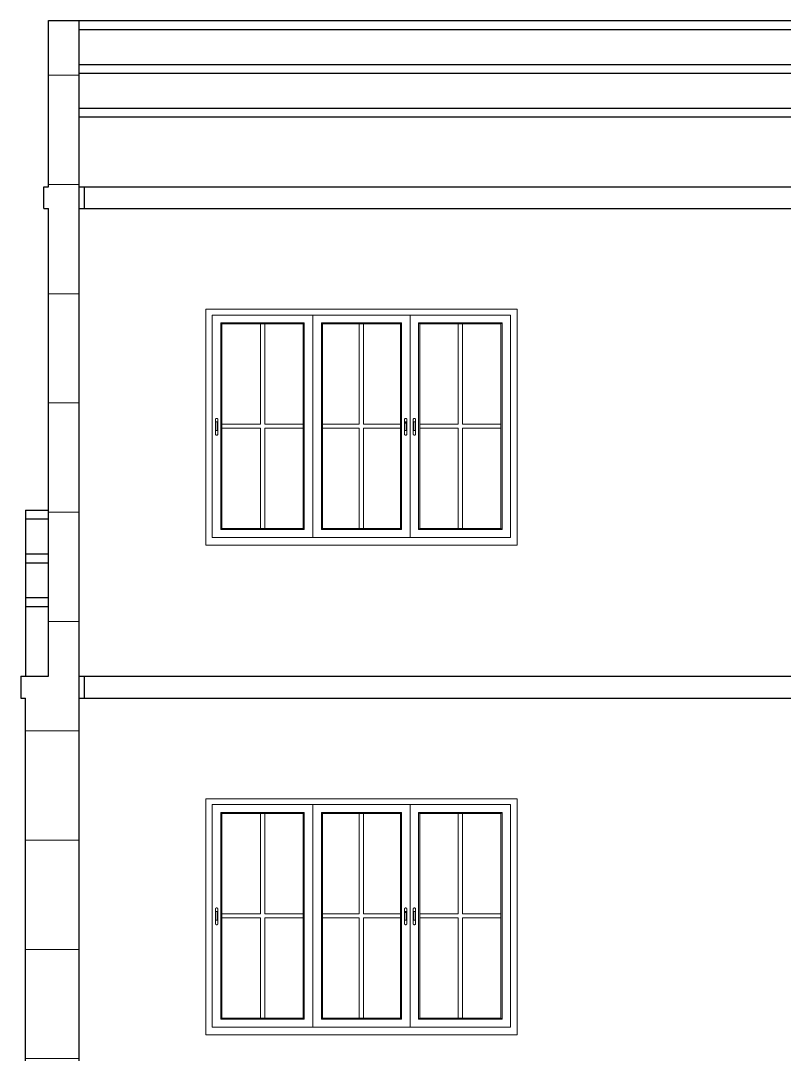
# Model space of a CAD drawing. Header units: inches. Extents: x -5142662 to -4941318, y -3361958 to -3160563.
# Drawn here: x -5005417.1 to -5005242.5, y -3262999 to -3262762.5 of the extents above; entities that cross this region are included whole.
import ezdxf

# ---------------------------------------------------------------- set-up
doc = ezdxf.new("R2010")
doc.units = ezdxf.units.IN
doc.header["$LTSCALE"] = 2
doc.header["$MEASUREMENT"] = 0
doc.linetypes.add('ACAD_ISO02W100', pattern=[15, 12, -3])
doc.layers.get('0').update_dxf_attribs({"linetype": 'CONTINUOUS'})
doc.layers.add('HATCH', color=60, linetype='ACAD_ISO02W100', lineweight=13)
doc.layers.add('window', color=4, linetype='CONTINUOUS', lineweight=13)

msp = doc.modelspace()

# ---------------------------------------------------------------- hatches: boundary and pattern name
at = {"layer": 'HATCH', "transparency": 33554661}
h = msp.add_hatch(dxfattribs=at)
h.set_pattern_fill('ANSI37', color=256, scale=200, angle=45)
h.paths.add_polyline_path([(-5005403.71, -3262912.52), (-5005403.71, -3262762.52), (-5005410.72, -3262762.52), (-5005410.72, -3262800.52), (-5005411.82, -3262800.52), (-5005411.82, -3262805.52), (-5005410.72, -3262805.52), (-5005410.72, -3262912.52), (-5005417.12, -3262912.52), (-5005417.12, -3262917.52), (-5005416.01, -3262917.52), (-5005416.01, -3263024.52), (-5005416.01, -3263136.52), (-5005403.71, -3263136.52), (-5005403.71, -3263024.52)])

# ---------------------------------------------------------------- linework, layer by layer
at = {"ltscale": 0.5}
for p, q in [((-5005410.72, -3262800.52), (-5005410.72, -3262762.52)), ((-5005410.72, -3262762.52), (-5005071.99, -3262762.52)), ((-5005403.71, -3262800.52), (-5005403.71, -3262762.52)), ((-5005403.71, -3262764.52), (-5005071.99, -3262764.52)), ((-5005403.71, -3262772.52), (-5005071.99, -3262772.52)), ((-5005403.71, -3262774.52), (-5005071.99, -3262774.52)), ((-5005403.71, -3262782.52), (-5005071.99, -3262782.52)), ((-5005403.71, -3262784.52), (-5005071.99, -3262784.52)), ((-5005411.82, -3262800.52), (-5005410.72, -3262800.52)), ((-5005411.82, -3262805.52), (-5005411.82, -3262800.52)), ((-5005403.71, -3262912.52), (-5005403.71, -3262800.52)), ((-5005403.71, -3262800.52), (-5005067.8, -3262800.52)), ((-5005402.6, -3262800.52), (-5005402.6, -3262805.52)), ((-5005411.82, -3262805.52), (-5005410.72, -3262805.52)), ((-5005410.72, -3262912.52), (-5005410.72, -3262805.52)), ((-5005403.71, -3262805.52), (-5005067.8, -3262805.52)), ((-5005416.01, -3262874.52), (-5005410.72, -3262874.52)), ((-5005416.01, -3262874.52), (-5005416.01, -3262912.52)), ((-5005416.01, -3262876.52), (-5005410.72, -3262876.52)), ((-5005416.01, -3262884.52), (-5005410.72, -3262884.52)), ((-5005416.01, -3262886.52), (-5005410.72, -3262886.52)), ((-5005416.01, -3262894.52), (-5005410.72, -3262894.52)), ((-5005416.01, -3262896.52), (-5005410.72, -3262896.52)), ((-5005417.12, -3262912.52), (-5005410.72, -3262912.52)), ((-5005417.12, -3262912.52), (-5005417.12, -3262917.52)), ((-5005403.71, -3263024.52), (-5005403.71, -3262912.52)), ((-5005403.71, -3262912.52), (-5005067.8, -3262912.52)), ((-5005402.6, -3262912.52), (-5005402.6, -3262917.52)), ((-5005417.12, -3262917.52), (-5005416.01, -3262917.52)), ((-5005416.01, -3263024.52), (-5005416.01, -3262917.52)), ((-5005403.71, -3262917.52), (-5005067.8, -3262917.52))]:
    msp.add_line(p, q, dxfattribs=at)
at = {"layer": 'window'}
for p, q in [((-5005374.79, -3262882.52), (-5005374.79, -3262828.52)), ((-5005303.56, -3262828.52), (-5005374.79, -3262828.52)), ((-5005303.56, -3262882.52), (-5005303.56, -3262828.52)), ((-5005373.29, -3262880.75), (-5005373.29, -3262829.86)), ((-5005305.06, -3262829.86), (-5005373.29, -3262829.86)), ((-5005371.32, -3262878.95), (-5005371.32, -3262831.65)), ((-5005371.32, -3262831.65), (-5005352.25, -3262831.65)), ((-5005371.08, -3262831.88), (-5005371.32, -3262831.65)), ((-5005371.08, -3262878.72), (-5005371.08, -3262831.88)), ((-5005352.5, -3262831.88), (-5005371.08, -3262831.88)), ((-5005362.28, -3262831.88), (-5005362.28, -3262854.85)), ((-5005361.3, -3262831.88), (-5005361.3, -3262854.85)), ((-5005352.5, -3262831.88), (-5005352.25, -3262831.65)), ((-5005352.5, -3262831.88), (-5005352.5, -3262878.72)), ((-5005352.25, -3262831.65), (-5005352.25, -3262878.95)), ((-5005350.29, -3262829.86), (-5005350.29, -3262880.75)), ((-5005330.02, -3262831.65), (-5005348.32, -3262831.65)), ((-5005348.32, -3262831.65), (-5005348.32, -3262878.95)), ((-5005348.08, -3262831.88), (-5005348.32, -3262831.65)), ((-5005348.08, -3262831.88), (-5005348.08, -3262878.72)), ((-5005348.08, -3262831.88), (-5005330.27, -3262831.88)), ((-5005339.67, -3262831.88), (-5005339.67, -3262854.85)), ((-5005338.68, -3262831.88), (-5005338.68, -3262854.85)), ((-5005330.27, -3262831.88), (-5005330.02, -3262831.65)), ((-5005330.27, -3262878.72), (-5005330.27, -3262831.88)), ((-5005330.02, -3262878.95), (-5005330.02, -3262831.65)), ((-5005328.06, -3262829.86), (-5005328.06, -3262880.75)), ((-5005326.1, -3262878.95), (-5005326.1, -3262831.65)), ((-5005326.1, -3262831.65), (-5005307.02, -3262831.65)), ((-5005325.85, -3262831.88), (-5005326.1, -3262831.65)), ((-5005325.85, -3262878.72), (-5005325.85, -3262831.88)), ((-5005307.27, -3262831.88), (-5005325.85, -3262831.88)), ((-5005317.05, -3262831.88), (-5005317.05, -3262854.85)), ((-5005316.07, -3262831.88), (-5005316.07, -3262854.85)), ((-5005307.27, -3262831.88), (-5005307.02, -3262831.65)), ((-5005307.27, -3262831.88), (-5005307.27, -3262878.72)), ((-5005307.02, -3262831.65), (-5005307.02, -3262878.95)), ((-5005305.06, -3262829.86), (-5005305.06, -3262880.75)), ((-5005372.56, -3262853.7), (-5005372.55, -3262853.67)), ((-5005372.56, -3262853.73), (-5005372.55, -3262853.67)), ((-5005372.56, -3262853.73), (-5005372.56, -3262853.7)), ((-5005372.56, -3262857.12), (-5005372.56, -3262853.73)), ((-5005372.55, -3262853.67), (-5005372.53, -3262853.63)), ((-5005372.53, -3262853.63), (-5005372.51, -3262853.6)), ((-5005372.48, -3262853.58), (-5005372.51, -3262853.6)), ((-5005372.45, -3262853.55), (-5005372.48, -3262853.58)), ((-5005372.46, -3262854.41), (-5005372.47, -3262854.43)), ((-5005372.47, -3262854.43), (-5005372.47, -3262854.45)), ((-5005372.47, -3262854.45), (-5005372.47, -3262856.16)), ((-5005372.45, -3262854.38), (-5005372.46, -3262854.41)), ((-5005372.45, -3262853.55), (-5005372.41, -3262853.54)), ((-5005372.44, -3262854.36), (-5005372.45, -3262854.38)), ((-5005372.42, -3262854.35), (-5005372.44, -3262854.36)), ((-5005372.4, -3262854.33), (-5005372.42, -3262854.35)), ((-5005372.38, -3262853.52), (-5005372.41, -3262853.54)), ((-5005372.37, -3262854.32), (-5005372.4, -3262854.33)), ((-5005372.33, -3262853.52), (-5005372.38, -3262853.52)), ((-5005372.35, -3262854.31), (-5005372.37, -3262854.32)), ((-5005372.32, -3262854.31), (-5005372.35, -3262854.31)), ((-5005372.29, -3262853.51), (-5005372.33, -3262853.52)), ((-5005372.29, -3262854.3), (-5005372.32, -3262854.31)), ((-5005372.25, -3262853.52), (-5005372.29, -3262853.51)), ((-5005372.26, -3262854.31), (-5005372.29, -3262854.3)), ((-5005372.24, -3262854.31), (-5005372.26, -3262854.31)), ((-5005372.25, -3262853.52), (-5005372.21, -3262853.52)), ((-5005372.21, -3262854.32), (-5005372.24, -3262854.31)), ((-5005372.21, -3262853.52), (-5005372.17, -3262853.54)), ((-5005372.19, -3262854.33), (-5005372.21, -3262854.32)), ((-5005372.16, -3262854.35), (-5005372.19, -3262854.33)), ((-5005372.17, -3262853.54), (-5005372.13, -3262853.55)), ((-5005372.15, -3262854.36), (-5005372.16, -3262854.35)), ((-5005372.13, -3262854.38), (-5005372.15, -3262854.36)), ((-5005372.13, -3262853.55), (-5005372.1, -3262853.58)), ((-5005372.12, -3262854.41), (-5005372.13, -3262854.38)), ((-5005372.11, -3262854.43), (-5005372.12, -3262854.41)), ((-5005372.11, -3262854.45), (-5005372.11, -3262854.43)), ((-5005372.11, -3262856.16), (-5005372.11, -3262854.45)), ((-5005372.1, -3262853.58), (-5005372.07, -3262853.6)), ((-5005372.05, -3262853.63), (-5005372.07, -3262853.6)), ((-5005372.04, -3262853.67), (-5005372.05, -3262853.63)), ((-5005372.03, -3262853.7), (-5005372.04, -3262853.67)), ((-5005372.03, -3262853.7), (-5005372.02, -3262853.73)), ((-5005372.02, -3262853.73), (-5005372.02, -3262857.12)), ((-5005371.08, -3262854.85), (-5005362.28, -3262854.85)), ((-5005361.3, -3262854.85), (-5005352.5, -3262854.85)), ((-5005339.67, -3262854.85), (-5005348.08, -3262854.85)), ((-5005330.27, -3262854.85), (-5005338.68, -3262854.85)), ((-5005329.32, -3262853.7), (-5005329.33, -3262853.73)), ((-5005329.33, -3262853.73), (-5005329.33, -3262857.12)), ((-5005329.31, -3262853.67), (-5005329.32, -3262853.7)), ((-5005329.3, -3262853.63), (-5005329.31, -3262853.67)), ((-5005329.27, -3262853.6), (-5005329.3, -3262853.63)), ((-5005329.25, -3262853.58), (-5005329.27, -3262853.6)), ((-5005329.22, -3262853.55), (-5005329.25, -3262853.58)), ((-5005329.24, -3262854.43), (-5005329.23, -3262854.41)), ((-5005329.24, -3262854.45), (-5005329.24, -3262854.43)), ((-5005329.24, -3262854.7), (-5005329.24, -3262854.45)), ((-5005329.24, -3262854.68), (-5005329.23, -3262854.65)), ((-5005329.24, -3262854.7), (-5005329.24, -3262854.68)), ((-5005329.24, -3262856.16), (-5005329.24, -3262854.7)), ((-5005329.23, -3262854.41), (-5005329.22, -3262854.38)), ((-5005329.23, -3262854.65), (-5005329.22, -3262854.63)), ((-5005329.18, -3262853.54), (-5005329.22, -3262853.55)), ((-5005329.22, -3262854.38), (-5005329.2, -3262854.36)), ((-5005329.22, -3262854.63), (-5005329.2, -3262854.61)), ((-5005329.2, -3262854.36), (-5005329.18, -3262854.35)), ((-5005329.2, -3262854.61), (-5005329.18, -3262854.6)), ((-5005329.14, -3262853.52), (-5005329.18, -3262853.54)), ((-5005329.18, -3262854.35), (-5005329.16, -3262854.33)), ((-5005329.18, -3262854.6), (-5005329.16, -3262854.58)), ((-5005329.16, -3262854.33), (-5005329.14, -3262854.32)), ((-5005329.16, -3262854.58), (-5005329.14, -3262854.57)), ((-5005329.1, -3262853.52), (-5005329.14, -3262853.52)), ((-5005329.14, -3262854.32), (-5005329.11, -3262854.31)), ((-5005329.14, -3262854.57), (-5005329.11, -3262854.56)), ((-5005329.11, -3262854.31), (-5005329.08, -3262854.31)), ((-5005329.11, -3262854.56), (-5005329.08, -3262854.55)), ((-5005329.06, -3262853.51), (-5005329.1, -3262853.52)), ((-5005329.08, -3262854.31), (-5005329.06, -3262854.3)), ((-5005329.08, -3262854.55), (-5005329.06, -3262854.55)), ((-5005329.01, -3262853.52), (-5005329.06, -3262853.51)), ((-5005329.06, -3262854.3), (-5005329.03, -3262854.31)), ((-5005329.06, -3262854.55), (-5005329.03, -3262854.55)), ((-5005329.03, -3262854.31), (-5005329, -3262854.31)), ((-5005329.03, -3262854.55), (-5005329, -3262854.56)), ((-5005328.97, -3262853.52), (-5005329.01, -3262853.52)), ((-5005329, -3262854.31), (-5005328.97, -3262854.32)), ((-5005329, -3262854.56), (-5005328.97, -3262854.57)), ((-5005328.93, -3262853.54), (-5005328.97, -3262853.52)), ((-5005328.97, -3262854.32), (-5005328.95, -3262854.33)), ((-5005328.97, -3262854.57), (-5005328.95, -3262854.58)), ((-5005328.95, -3262854.33), (-5005328.93, -3262854.35)), ((-5005328.95, -3262854.58), (-5005328.93, -3262854.6)), ((-5005328.9, -3262853.55), (-5005328.93, -3262853.54)), ((-5005328.93, -3262854.35), (-5005328.91, -3262854.36)), ((-5005328.93, -3262854.6), (-5005328.91, -3262854.61)), ((-5005328.91, -3262854.36), (-5005328.89, -3262854.38)), ((-5005328.91, -3262854.61), (-5005328.89, -3262854.63)), ((-5005328.87, -3262853.58), (-5005328.9, -3262853.55)), ((-5005328.89, -3262854.38), (-5005328.88, -3262854.41)), ((-5005328.89, -3262854.63), (-5005328.88, -3262854.65)), ((-5005328.88, -3262854.41), (-5005328.88, -3262854.43)), ((-5005328.88, -3262854.43), (-5005328.87, -3262854.45)), ((-5005328.88, -3262854.65), (-5005328.88, -3262854.68)), ((-5005328.88, -3262854.68), (-5005328.87, -3262854.7)), ((-5005328.84, -3262853.6), (-5005328.87, -3262853.58)), ((-5005328.87, -3262856.16), (-5005328.87, -3262854.45)), ((-5005328.82, -3262853.63), (-5005328.84, -3262853.6)), ((-5005328.8, -3262853.67), (-5005328.82, -3262853.63)), ((-5005328.79, -3262853.7), (-5005328.8, -3262853.67)), ((-5005328.79, -3262853.73), (-5005328.8, -3262853.67)), ((-5005328.79, -3262853.73), (-5005328.79, -3262853.7)), ((-5005328.79, -3262857.12), (-5005328.79, -3262853.73)), ((-5005327.34, -3262853.73), (-5005327.32, -3262853.67)), ((-5005327.34, -3262853.73), (-5005327.33, -3262853.7)), ((-5005327.34, -3262857.12), (-5005327.34, -3262853.73)), ((-5005327.33, -3262853.7), (-5005327.32, -3262853.67)), ((-5005327.32, -3262853.67), (-5005327.31, -3262853.63)), ((-5005327.31, -3262853.63), (-5005327.28, -3262853.6)), ((-5005327.26, -3262853.58), (-5005327.28, -3262853.6)), ((-5005327.22, -3262853.55), (-5005327.26, -3262853.58)), ((-5005327.24, -3262854.43), (-5005327.25, -3262854.45)), ((-5005327.25, -3262854.45), (-5005327.25, -3262856.16)), ((-5005327.23, -3262854.38), (-5005327.24, -3262854.41)), ((-5005327.24, -3262854.41), (-5005327.24, -3262854.43)), ((-5005327.21, -3262854.36), (-5005327.23, -3262854.38)), ((-5005327.22, -3262853.55), (-5005327.19, -3262853.54)), ((-5005327.19, -3262854.35), (-5005327.21, -3262854.36)), ((-5005327.15, -3262853.52), (-5005327.19, -3262853.54)), ((-5005327.17, -3262854.33), (-5005327.19, -3262854.35)), ((-5005327.15, -3262854.32), (-5005327.17, -3262854.33)), ((-5005327.11, -3262853.52), (-5005327.15, -3262853.52)), ((-5005327.12, -3262854.31), (-5005327.15, -3262854.32)), ((-5005327.09, -3262854.31), (-5005327.12, -3262854.31)), ((-5005327.07, -3262853.51), (-5005327.11, -3262853.52)), ((-5005327.07, -3262854.3), (-5005327.09, -3262854.31)), ((-5005327.02, -3262853.52), (-5005327.07, -3262853.51)), ((-5005327.04, -3262854.31), (-5005327.07, -3262854.3)), ((-5005327.01, -3262854.31), (-5005327.04, -3262854.31)), ((-5005327.02, -3262853.52), (-5005326.98, -3262853.52)), ((-5005326.98, -3262854.32), (-5005327.01, -3262854.31)), ((-5005326.98, -3262853.52), (-5005326.94, -3262853.54)), ((-5005326.96, -3262854.33), (-5005326.98, -3262854.32)), ((-5005326.94, -3262854.35), (-5005326.96, -3262854.33)), ((-5005326.94, -3262853.54), (-5005326.91, -3262853.55)), ((-5005326.92, -3262854.36), (-5005326.94, -3262854.35)), ((-5005326.9, -3262854.38), (-5005326.92, -3262854.36)), ((-5005326.91, -3262853.55), (-5005326.87, -3262853.58)), ((-5005326.89, -3262854.41), (-5005326.9, -3262854.38)), ((-5005326.89, -3262854.43), (-5005326.89, -3262854.41)), ((-5005326.88, -3262854.45), (-5005326.89, -3262854.43)), ((-5005326.88, -3262856.16), (-5005326.88, -3262854.45)), ((-5005326.87, -3262853.58), (-5005326.85, -3262853.6)), ((-5005326.82, -3262853.63), (-5005326.85, -3262853.6)), ((-5005326.81, -3262853.67), (-5005326.82, -3262853.63)), ((-5005326.8, -3262853.7), (-5005326.81, -3262853.67)), ((-5005326.8, -3262853.7), (-5005326.8, -3262853.73)), ((-5005326.8, -3262853.73), (-5005326.8, -3262857.12)), ((-5005325.85, -3262854.85), (-5005317.05, -3262854.85)), ((-5005316.07, -3262854.85), (-5005307.27, -3262854.85)), ((-5005372.56, -3262857.16), (-5005372.56, -3262857.12)), ((-5005372.55, -3262857.19), (-5005372.56, -3262857.16)), ((-5005372.55, -3262857.19), (-5005372.53, -3262857.23)), ((-5005372.53, -3262857.23), (-5005372.51, -3262857.25)), ((-5005372.51, -3262857.25), (-5005372.48, -3262857.28)), ((-5005372.45, -3262857.3), (-5005372.48, -3262857.28)), ((-5005372.47, -3262856.18), (-5005372.47, -3262856.16)), ((-5005372.46, -3262856.2), (-5005372.47, -3262856.18)), ((-5005372.45, -3262856.23), (-5005372.46, -3262856.2)), ((-5005372.44, -3262856.25), (-5005372.45, -3262856.23)), ((-5005372.41, -3262857.32), (-5005372.45, -3262857.3)), ((-5005372.42, -3262856.26), (-5005372.44, -3262856.25)), ((-5005372.4, -3262856.28), (-5005372.42, -3262856.26)), ((-5005372.41, -3262857.32), (-5005372.38, -3262857.34)), ((-5005372.37, -3262856.29), (-5005372.4, -3262856.28)), ((-5005372.33, -3262857.34), (-5005372.38, -3262857.34)), ((-5005372.35, -3262856.3), (-5005372.37, -3262856.29)), ((-5005372.32, -3262856.31), (-5005372.35, -3262856.3)), ((-5005372.29, -3262857.35), (-5005372.33, -3262857.34)), ((-5005372.29, -3262856.31), (-5005372.32, -3262856.31)), ((-5005372.26, -3262856.31), (-5005372.29, -3262856.31)), ((-5005372.29, -3262857.35), (-5005372.25, -3262857.34)), ((-5005372.24, -3262856.3), (-5005372.26, -3262856.31)), ((-5005372.25, -3262857.34), (-5005372.21, -3262857.34)), ((-5005372.21, -3262856.29), (-5005372.24, -3262856.3)), ((-5005372.19, -3262856.28), (-5005372.21, -3262856.29)), ((-5005372.17, -3262857.32), (-5005372.21, -3262857.34)), ((-5005372.16, -3262856.26), (-5005372.19, -3262856.28)), ((-5005372.13, -3262857.3), (-5005372.17, -3262857.32)), ((-5005372.15, -3262856.25), (-5005372.16, -3262856.26)), ((-5005372.13, -3262856.23), (-5005372.15, -3262856.25)), ((-5005372.12, -3262856.2), (-5005372.13, -3262856.23)), ((-5005372.13, -3262857.3), (-5005372.1, -3262857.28)), ((-5005372.11, -3262856.18), (-5005372.12, -3262856.2)), ((-5005372.11, -3262856.16), (-5005372.11, -3262856.18)), ((-5005372.1, -3262857.28), (-5005372.07, -3262857.25)), ((-5005372.07, -3262857.25), (-5005372.05, -3262857.23)), ((-5005372.04, -3262857.19), (-5005372.05, -3262857.23)), ((-5005372.02, -3262857.12), (-5005372.04, -3262857.19)), ((-5005372.03, -3262857.16), (-5005372.04, -3262857.19)), ((-5005372.03, -3262857.16), (-5005372.02, -3262857.12)), ((-5005371.08, -3262855.75), (-5005362.28, -3262855.75)), ((-5005362.28, -3262855.75), (-5005362.28, -3262878.72)), ((-5005361.3, -3262855.75), (-5005352.5, -3262855.75)), ((-5005361.3, -3262855.75), (-5005361.3, -3262878.72)), ((-5005339.67, -3262855.75), (-5005348.08, -3262855.75)), ((-5005339.67, -3262855.75), (-5005339.67, -3262878.72)), ((-5005338.68, -3262855.75), (-5005338.68, -3262878.72)), ((-5005330.27, -3262855.75), (-5005338.68, -3262855.75)), ((-5005329.32, -3262857.16), (-5005329.33, -3262857.12)), ((-5005329.33, -3262857.12), (-5005329.31, -3262857.19)), ((-5005329.32, -3262857.16), (-5005329.31, -3262857.19)), ((-5005329.31, -3262857.19), (-5005329.3, -3262857.23)), ((-5005329.3, -3262857.23), (-5005329.27, -3262857.25)), ((-5005329.27, -3262857.25), (-5005329.25, -3262857.28)), ((-5005329.25, -3262857.28), (-5005329.22, -3262857.3)), ((-5005329.24, -3262856.16), (-5005329.24, -3262856.18)), ((-5005329.24, -3262856.18), (-5005329.23, -3262856.2)), ((-5005329.23, -3262856.2), (-5005329.22, -3262856.23)), ((-5005329.22, -3262856.23), (-5005329.2, -3262856.25)), ((-5005329.22, -3262857.3), (-5005329.18, -3262857.32)), ((-5005329.2, -3262856.25), (-5005329.18, -3262856.26)), ((-5005329.18, -3262856.26), (-5005329.16, -3262856.28)), ((-5005329.18, -3262857.32), (-5005329.14, -3262857.34)), ((-5005329.16, -3262856.28), (-5005329.14, -3262856.29)), ((-5005329.14, -3262856.29), (-5005329.11, -3262856.3)), ((-5005329.14, -3262857.34), (-5005329.1, -3262857.34)), ((-5005329.11, -3262856.3), (-5005329.08, -3262856.31)), ((-5005329.1, -3262857.34), (-5005329.06, -3262857.35)), ((-5005329.08, -3262856.31), (-5005329.06, -3262856.31)), ((-5005329.06, -3262856.31), (-5005329.03, -3262856.31)), ((-5005329.06, -3262857.35), (-5005329.01, -3262857.34)), ((-5005329.03, -3262856.31), (-5005329, -3262856.3)), ((-5005329.01, -3262857.34), (-5005328.97, -3262857.34)), ((-5005329, -3262856.3), (-5005328.97, -3262856.29)), ((-5005328.97, -3262856.29), (-5005328.95, -3262856.28)), ((-5005328.97, -3262857.34), (-5005328.93, -3262857.32)), ((-5005328.95, -3262856.28), (-5005328.93, -3262856.26)), ((-5005328.93, -3262856.26), (-5005328.91, -3262856.25)), ((-5005328.93, -3262857.32), (-5005328.9, -3262857.3)), ((-5005328.91, -3262856.25), (-5005328.89, -3262856.23)), ((-5005328.9, -3262857.3), (-5005328.87, -3262857.28)), ((-5005328.89, -3262856.23), (-5005328.88, -3262856.2)), ((-5005328.88, -3262856.18), (-5005328.87, -3262856.16)), ((-5005328.88, -3262856.2), (-5005328.88, -3262856.18)), ((-5005328.87, -3262857.28), (-5005328.84, -3262857.25)), ((-5005328.84, -3262857.25), (-5005328.82, -3262857.23)), ((-5005328.82, -3262857.23), (-5005328.8, -3262857.19)), ((-5005328.8, -3262857.19), (-5005328.79, -3262857.16)), ((-5005328.79, -3262857.16), (-5005328.79, -3262857.12)), ((-5005327.33, -3262857.16), (-5005327.34, -3262857.12)), ((-5005327.32, -3262857.19), (-5005327.33, -3262857.16)), ((-5005327.32, -3262857.19), (-5005327.31, -3262857.23)), ((-5005327.31, -3262857.23), (-5005327.28, -3262857.25)), ((-5005327.28, -3262857.25), (-5005327.26, -3262857.28)), ((-5005327.22, -3262857.3), (-5005327.26, -3262857.28)), ((-5005327.24, -3262856.18), (-5005327.25, -3262856.16)), ((-5005327.24, -3262856.2), (-5005327.24, -3262856.18)), ((-5005327.23, -3262856.23), (-5005327.24, -3262856.2)), ((-5005327.21, -3262856.25), (-5005327.23, -3262856.23)), ((-5005327.19, -3262857.32), (-5005327.22, -3262857.3)), ((-5005327.19, -3262856.26), (-5005327.21, -3262856.25)), ((-5005327.17, -3262856.28), (-5005327.19, -3262856.26)), ((-5005327.19, -3262857.32), (-5005327.15, -3262857.34)), ((-5005327.15, -3262856.29), (-5005327.17, -3262856.28)), ((-5005327.12, -3262856.3), (-5005327.15, -3262856.29)), ((-5005327.11, -3262857.34), (-5005327.15, -3262857.34)), ((-5005327.09, -3262856.31), (-5005327.12, -3262856.3)), ((-5005327.07, -3262857.35), (-5005327.11, -3262857.34)), ((-5005327.07, -3262856.31), (-5005327.09, -3262856.31)), ((-5005327.04, -3262856.31), (-5005327.07, -3262856.31)), ((-5005327.07, -3262857.35), (-5005327.02, -3262857.34)), ((-5005327.01, -3262856.3), (-5005327.04, -3262856.31)), ((-5005327.02, -3262857.34), (-5005326.98, -3262857.34)), ((-5005326.98, -3262856.29), (-5005327.01, -3262856.3)), ((-5005326.96, -3262856.28), (-5005326.98, -3262856.29)), ((-5005326.94, -3262857.32), (-5005326.98, -3262857.34)), ((-5005326.94, -3262856.26), (-5005326.96, -3262856.28)), ((-5005326.92, -3262856.25), (-5005326.94, -3262856.26)), ((-5005326.91, -3262857.3), (-5005326.94, -3262857.32)), ((-5005326.9, -3262856.23), (-5005326.92, -3262856.25)), ((-5005326.91, -3262857.3), (-5005326.87, -3262857.28)), ((-5005326.89, -3262856.2), (-5005326.9, -3262856.23)), ((-5005326.88, -3262856.16), (-5005326.89, -3262856.18)), ((-5005326.89, -3262856.18), (-5005326.89, -3262856.2)), ((-5005326.87, -3262857.28), (-5005326.85, -3262857.25)), ((-5005326.85, -3262857.25), (-5005326.82, -3262857.23)), ((-5005326.81, -3262857.19), (-5005326.82, -3262857.23)), ((-5005326.8, -3262857.12), (-5005326.81, -3262857.19)), ((-5005326.8, -3262857.16), (-5005326.81, -3262857.19)), ((-5005326.8, -3262857.16), (-5005326.8, -3262857.12)), ((-5005325.85, -3262855.75), (-5005317.05, -3262855.75)), ((-5005317.05, -3262855.75), (-5005317.05, -3262878.72)), ((-5005316.07, -3262855.75), (-5005307.27, -3262855.75)), ((-5005316.07, -3262855.75), (-5005316.07, -3262878.72)), ((-5005371.32, -3262878.95), (-5005371.08, -3262878.72)), ((-5005352.25, -3262878.95), (-5005371.32, -3262878.95)), ((-5005352.5, -3262878.72), (-5005371.08, -3262878.72)), ((-5005352.5, -3262878.72), (-5005352.25, -3262878.95)), ((-5005348.08, -3262878.72), (-5005348.32, -3262878.95)), ((-5005348.32, -3262878.95), (-5005330.02, -3262878.95)), ((-5005348.08, -3262878.72), (-5005330.27, -3262878.72)), ((-5005330.02, -3262878.95), (-5005330.27, -3262878.72)), ((-5005326.1, -3262878.95), (-5005325.85, -3262878.72)), ((-5005307.02, -3262878.95), (-5005326.1, -3262878.95)), ((-5005307.27, -3262878.72), (-5005325.85, -3262878.72)), ((-5005307.27, -3262878.72), (-5005307.02, -3262878.95)), ((-5005373.29, -3262880.75), (-5005350.29, -3262880.75)), ((-5005328.06, -3262880.75), (-5005350.29, -3262880.75)), ((-5005328.06, -3262880.75), (-5005305.06, -3262880.75)), ((-5005303.56, -3262882.52), (-5005374.79, -3262882.52)), ((-5005374.79, -3262994.52), (-5005374.79, -3262940.52)), ((-5005303.56, -3262940.52), (-5005374.79, -3262940.52)), ((-5005303.56, -3262994.52), (-5005303.56, -3262940.52)), ((-5005373.29, -3262992.75), (-5005373.29, -3262941.86)), ((-5005305.06, -3262941.86), (-5005373.29, -3262941.86)), ((-5005350.29, -3262941.86), (-5005350.29, -3262992.75)), ((-5005328.06, -3262941.86), (-5005328.06, -3262992.75)), ((-5005305.06, -3262941.86), (-5005305.06, -3262992.75)), ((-5005371.32, -3262990.95), (-5005371.32, -3262943.65)), ((-5005371.32, -3262943.65), (-5005352.25, -3262943.65)), ((-5005371.08, -3262943.88), (-5005371.32, -3262943.65)), ((-5005371.08, -3262990.72), (-5005371.08, -3262943.88)), ((-5005352.5, -3262943.88), (-5005371.08, -3262943.88)), ((-5005362.28, -3262943.88), (-5005362.28, -3262966.85)), ((-5005361.3, -3262943.88), (-5005361.3, -3262966.85)), ((-5005352.5, -3262943.88), (-5005352.25, -3262943.65)), ((-5005352.5, -3262943.88), (-5005352.5, -3262990.72)), ((-5005352.25, -3262943.65), (-5005352.25, -3262990.95)), ((-5005330.02, -3262943.65), (-5005348.32, -3262943.65)), ((-5005348.32, -3262943.65), (-5005348.32, -3262990.95)), ((-5005348.08, -3262943.88), (-5005348.32, -3262943.65)), ((-5005348.08, -3262943.88), (-5005348.08, -3262990.72)), ((-5005348.08, -3262943.88), (-5005330.27, -3262943.88)), ((-5005339.67, -3262943.88), (-5005339.67, -3262966.85)), ((-5005338.68, -3262943.88), (-5005338.68, -3262966.85)), ((-5005330.27, -3262943.88), (-5005330.02, -3262943.65)), ((-5005330.27, -3262990.72), (-5005330.27, -3262943.88)), ((-5005330.02, -3262990.95), (-5005330.02, -3262943.65)), ((-5005326.1, -3262990.95), (-5005326.1, -3262943.65)), ((-5005326.1, -3262943.65), (-5005307.02, -3262943.65)), ((-5005325.85, -3262943.88), (-5005326.1, -3262943.65)), ((-5005325.85, -3262990.72), (-5005325.85, -3262943.88)), ((-5005307.27, -3262943.88), (-5005325.85, -3262943.88)), ((-5005317.05, -3262943.88), (-5005317.05, -3262966.85)), ((-5005316.07, -3262943.88), (-5005316.07, -3262966.85)), ((-5005307.27, -3262943.88), (-5005307.02, -3262943.65)), ((-5005307.27, -3262943.88), (-5005307.27, -3262990.72)), ((-5005307.02, -3262943.65), (-5005307.02, -3262990.95)), ((-5005372.56, -3262965.7), (-5005372.55, -3262965.67)), ((-5005372.56, -3262965.73), (-5005372.55, -3262965.67)), ((-5005372.56, -3262965.73), (-5005372.56, -3262965.7)), ((-5005372.56, -3262969.12), (-5005372.56, -3262965.73)), ((-5005372.55, -3262965.67), (-5005372.53, -3262965.63)), ((-5005372.53, -3262965.63), (-5005372.51, -3262965.6)), ((-5005372.48, -3262965.58), (-5005372.51, -3262965.6)), ((-5005372.45, -3262965.55), (-5005372.48, -3262965.58)), ((-5005372.46, -3262966.41), (-5005372.47, -3262966.43)), ((-5005372.47, -3262966.43), (-5005372.47, -3262966.45)), ((-5005372.47, -3262966.45), (-5005372.47, -3262968.16)), ((-5005372.45, -3262966.38), (-5005372.46, -3262966.41)), ((-5005372.45, -3262965.55), (-5005372.41, -3262965.54)), ((-5005372.44, -3262966.36), (-5005372.45, -3262966.38)), ((-5005372.42, -3262966.35), (-5005372.44, -3262966.36)), ((-5005372.4, -3262966.33), (-5005372.42, -3262966.35)), ((-5005372.38, -3262965.52), (-5005372.41, -3262965.54)), ((-5005372.37, -3262966.32), (-5005372.4, -3262966.33)), ((-5005372.33, -3262965.52), (-5005372.38, -3262965.52)), ((-5005372.35, -3262966.31), (-5005372.37, -3262966.32)), ((-5005372.32, -3262966.31), (-5005372.35, -3262966.31)), ((-5005372.29, -3262965.51), (-5005372.33, -3262965.52)), ((-5005372.29, -3262966.3), (-5005372.32, -3262966.31)), ((-5005372.25, -3262965.52), (-5005372.29, -3262965.51)), ((-5005372.26, -3262966.31), (-5005372.29, -3262966.3)), ((-5005372.24, -3262966.31), (-5005372.26, -3262966.31)), ((-5005372.25, -3262965.52), (-5005372.21, -3262965.52)), ((-5005372.21, -3262966.32), (-5005372.24, -3262966.31)), ((-5005372.21, -3262965.52), (-5005372.17, -3262965.54)), ((-5005372.19, -3262966.33), (-5005372.21, -3262966.32)), ((-5005372.16, -3262966.35), (-5005372.19, -3262966.33)), ((-5005372.17, -3262965.54), (-5005372.13, -3262965.55)), ((-5005372.15, -3262966.36), (-5005372.16, -3262966.35)), ((-5005372.13, -3262966.38), (-5005372.15, -3262966.36)), ((-5005372.13, -3262965.55), (-5005372.1, -3262965.58)), ((-5005372.12, -3262966.41), (-5005372.13, -3262966.38)), ((-5005372.11, -3262966.43), (-5005372.12, -3262966.41)), ((-5005372.11, -3262966.45), (-5005372.11, -3262966.43)), ((-5005372.11, -3262968.16), (-5005372.11, -3262966.45)), ((-5005372.1, -3262965.58), (-5005372.07, -3262965.6)), ((-5005372.05, -3262965.63), (-5005372.07, -3262965.6)), ((-5005372.04, -3262965.67), (-5005372.05, -3262965.63)), ((-5005372.03, -3262965.7), (-5005372.04, -3262965.67)), ((-5005372.03, -3262965.7), (-5005372.02, -3262965.73)), ((-5005372.02, -3262965.73), (-5005372.02, -3262969.12)), ((-5005329.32, -3262965.7), (-5005329.33, -3262965.73)), ((-5005329.33, -3262965.73), (-5005329.33, -3262969.12)), ((-5005329.31, -3262965.67), (-5005329.32, -3262965.7)), ((-5005329.3, -3262965.63), (-5005329.31, -3262965.67)), ((-5005329.27, -3262965.6), (-5005329.3, -3262965.63)), ((-5005329.25, -3262965.58), (-5005329.27, -3262965.6)), ((-5005329.22, -3262965.55), (-5005329.25, -3262965.58)), ((-5005329.24, -3262966.43), (-5005329.23, -3262966.41)), ((-5005329.24, -3262966.45), (-5005329.24, -3262966.43)), ((-5005329.24, -3262966.7), (-5005329.24, -3262966.45)), ((-5005329.24, -3262966.68), (-5005329.23, -3262966.65)), ((-5005329.24, -3262966.7), (-5005329.24, -3262966.68)), ((-5005329.24, -3262968.16), (-5005329.24, -3262966.7)), ((-5005329.23, -3262966.41), (-5005329.22, -3262966.38)), ((-5005329.23, -3262966.65), (-5005329.22, -3262966.63)), ((-5005329.18, -3262965.54), (-5005329.22, -3262965.55)), ((-5005329.22, -3262966.38), (-5005329.2, -3262966.36)), ((-5005329.22, -3262966.63), (-5005329.2, -3262966.61)), ((-5005329.2, -3262966.36), (-5005329.18, -3262966.35)), ((-5005329.2, -3262966.61), (-5005329.18, -3262966.6)), ((-5005329.14, -3262965.52), (-5005329.18, -3262965.54)), ((-5005329.18, -3262966.35), (-5005329.16, -3262966.33)), ((-5005329.18, -3262966.6), (-5005329.16, -3262966.58)), ((-5005329.16, -3262966.33), (-5005329.14, -3262966.32)), ((-5005329.16, -3262966.58), (-5005329.14, -3262966.57)), ((-5005329.1, -3262965.52), (-5005329.14, -3262965.52)), ((-5005329.14, -3262966.32), (-5005329.11, -3262966.31)), ((-5005329.14, -3262966.57), (-5005329.11, -3262966.56)), ((-5005329.11, -3262966.31), (-5005329.08, -3262966.31)), ((-5005329.11, -3262966.56), (-5005329.08, -3262966.55)), ((-5005329.06, -3262965.51), (-5005329.1, -3262965.52)), ((-5005329.08, -3262966.31), (-5005329.06, -3262966.3)), ((-5005329.08, -3262966.55), (-5005329.06, -3262966.55)), ((-5005329.01, -3262965.52), (-5005329.06, -3262965.51)), ((-5005329.06, -3262966.3), (-5005329.03, -3262966.31)), ((-5005329.06, -3262966.55), (-5005329.03, -3262966.55)), ((-5005329.03, -3262966.31), (-5005329, -3262966.31)), ((-5005329.03, -3262966.55), (-5005329, -3262966.56)), ((-5005328.97, -3262965.52), (-5005329.01, -3262965.52)), ((-5005329, -3262966.31), (-5005328.97, -3262966.32)), ((-5005329, -3262966.56), (-5005328.97, -3262966.57)), ((-5005328.93, -3262965.54), (-5005328.97, -3262965.52)), ((-5005328.97, -3262966.32), (-5005328.95, -3262966.33)), ((-5005328.97, -3262966.57), (-5005328.95, -3262966.58)), ((-5005328.95, -3262966.33), (-5005328.93, -3262966.35)), ((-5005328.95, -3262966.58), (-5005328.93, -3262966.6)), ((-5005328.9, -3262965.55), (-5005328.93, -3262965.54)), ((-5005328.93, -3262966.35), (-5005328.91, -3262966.36)), ((-5005328.93, -3262966.6), (-5005328.91, -3262966.61)), ((-5005328.91, -3262966.36), (-5005328.89, -3262966.38)), ((-5005328.91, -3262966.61), (-5005328.89, -3262966.63)), ((-5005328.87, -3262965.58), (-5005328.9, -3262965.55)), ((-5005328.89, -3262966.38), (-5005328.88, -3262966.41)), ((-5005328.89, -3262966.63), (-5005328.88, -3262966.65)), ((-5005328.88, -3262966.41), (-5005328.88, -3262966.43)), ((-5005328.88, -3262966.43), (-5005328.87, -3262966.45)), ((-5005328.88, -3262966.65), (-5005328.88, -3262966.68)), ((-5005328.88, -3262966.68), (-5005328.87, -3262966.7)), ((-5005328.84, -3262965.6), (-5005328.87, -3262965.58)), ((-5005328.87, -3262968.16), (-5005328.87, -3262966.45)), ((-5005328.82, -3262965.63), (-5005328.84, -3262965.6)), ((-5005328.8, -3262965.67), (-5005328.82, -3262965.63)), ((-5005328.79, -3262965.7), (-5005328.8, -3262965.67)), ((-5005328.79, -3262965.73), (-5005328.8, -3262965.67)), ((-5005328.79, -3262965.73), (-5005328.79, -3262965.7)), ((-5005328.79, -3262969.12), (-5005328.79, -3262965.73)), ((-5005327.34, -3262965.73), (-5005327.32, -3262965.67)), ((-5005327.34, -3262965.73), (-5005327.33, -3262965.7)), ((-5005327.34, -3262969.12), (-5005327.34, -3262965.73)), ((-5005327.33, -3262965.7), (-5005327.32, -3262965.67)), ((-5005327.32, -3262965.67), (-5005327.31, -3262965.63)), ((-5005327.31, -3262965.63), (-5005327.28, -3262965.6)), ((-5005327.26, -3262965.58), (-5005327.28, -3262965.6)), ((-5005327.22, -3262965.55), (-5005327.26, -3262965.58)), ((-5005327.24, -3262966.43), (-5005327.25, -3262966.45)), ((-5005327.25, -3262966.45), (-5005327.25, -3262968.16)), ((-5005327.23, -3262966.38), (-5005327.24, -3262966.41)), ((-5005327.24, -3262966.41), (-5005327.24, -3262966.43)), ((-5005327.21, -3262966.36), (-5005327.23, -3262966.38)), ((-5005327.22, -3262965.55), (-5005327.19, -3262965.54)), ((-5005327.19, -3262966.35), (-5005327.21, -3262966.36)), ((-5005327.15, -3262965.52), (-5005327.19, -3262965.54)), ((-5005327.17, -3262966.33), (-5005327.19, -3262966.35)), ((-5005327.15, -3262966.32), (-5005327.17, -3262966.33)), ((-5005327.11, -3262965.52), (-5005327.15, -3262965.52)), ((-5005327.12, -3262966.31), (-5005327.15, -3262966.32)), ((-5005327.09, -3262966.31), (-5005327.12, -3262966.31)), ((-5005327.07, -3262965.51), (-5005327.11, -3262965.52)), ((-5005327.07, -3262966.3), (-5005327.09, -3262966.31)), ((-5005327.02, -3262965.52), (-5005327.07, -3262965.51)), ((-5005327.04, -3262966.31), (-5005327.07, -3262966.3)), ((-5005327.01, -3262966.31), (-5005327.04, -3262966.31)), ((-5005327.02, -3262965.52), (-5005326.98, -3262965.52)), ((-5005326.98, -3262966.32), (-5005327.01, -3262966.31)), ((-5005326.98, -3262965.52), (-5005326.94, -3262965.54)), ((-5005326.96, -3262966.33), (-5005326.98, -3262966.32)), ((-5005326.94, -3262966.35), (-5005326.96, -3262966.33)), ((-5005326.94, -3262965.54), (-5005326.91, -3262965.55)), ((-5005326.92, -3262966.36), (-5005326.94, -3262966.35)), ((-5005326.9, -3262966.38), (-5005326.92, -3262966.36)), ((-5005326.91, -3262965.55), (-5005326.87, -3262965.58)), ((-5005326.89, -3262966.41), (-5005326.9, -3262966.38)), ((-5005326.89, -3262966.43), (-5005326.89, -3262966.41)), ((-5005326.88, -3262966.45), (-5005326.89, -3262966.43)), ((-5005326.88, -3262968.16), (-5005326.88, -3262966.45)), ((-5005326.87, -3262965.58), (-5005326.85, -3262965.6)), ((-5005326.82, -3262965.63), (-5005326.85, -3262965.6)), ((-5005326.81, -3262965.67), (-5005326.82, -3262965.63)), ((-5005326.8, -3262965.7), (-5005326.81, -3262965.67)), ((-5005326.8, -3262965.7), (-5005326.8, -3262965.73)), ((-5005326.8, -3262965.73), (-5005326.8, -3262969.12)), ((-5005372.56, -3262969.16), (-5005372.56, -3262969.12)), ((-5005372.47, -3262968.18), (-5005372.47, -3262968.16)), ((-5005372.46, -3262968.2), (-5005372.47, -3262968.18)), ((-5005372.45, -3262968.23), (-5005372.46, -3262968.2)), ((-5005372.44, -3262968.25), (-5005372.45, -3262968.23)), ((-5005372.42, -3262968.26), (-5005372.44, -3262968.25)), ((-5005372.4, -3262968.28), (-5005372.42, -3262968.26)), ((-5005372.37, -3262968.29), (-5005372.4, -3262968.28)), ((-5005372.35, -3262968.3), (-5005372.37, -3262968.29)), ((-5005372.32, -3262968.31), (-5005372.35, -3262968.3)), ((-5005372.29, -3262968.31), (-5005372.32, -3262968.31)), ((-5005372.26, -3262968.31), (-5005372.29, -3262968.31)), ((-5005372.24, -3262968.3), (-5005372.26, -3262968.31)), ((-5005372.21, -3262968.29), (-5005372.24, -3262968.3)), ((-5005372.19, -3262968.28), (-5005372.21, -3262968.29)), ((-5005372.16, -3262968.26), (-5005372.19, -3262968.28)), ((-5005372.15, -3262968.25), (-5005372.16, -3262968.26)), ((-5005372.13, -3262968.23), (-5005372.15, -3262968.25)), ((-5005372.12, -3262968.2), (-5005372.13, -3262968.23)), ((-5005372.11, -3262968.18), (-5005372.12, -3262968.2)), ((-5005372.11, -3262968.16), (-5005372.11, -3262968.18)), ((-5005372.02, -3262969.12), (-5005372.04, -3262969.19)), ((-5005372.03, -3262969.16), (-5005372.02, -3262969.12)), ((-5005371.08, -3262966.85), (-5005362.28, -3262966.85)), ((-5005371.08, -3262967.75), (-5005362.28, -3262967.75)), ((-5005362.28, -3262967.75), (-5005362.28, -3262990.72)), ((-5005361.3, -3262966.85), (-5005352.5, -3262966.85)), ((-5005361.3, -3262967.75), (-5005352.5, -3262967.75)), ((-5005361.3, -3262967.75), (-5005361.3, -3262990.72)), ((-5005339.67, -3262966.85), (-5005348.08, -3262966.85)), ((-5005339.67, -3262967.75), (-5005348.08, -3262967.75)), ((-5005339.67, -3262967.75), (-5005339.67, -3262990.72)), ((-5005330.27, -3262966.85), (-5005338.68, -3262966.85)), ((-5005338.68, -3262967.75), (-5005338.68, -3262990.72)), ((-5005330.27, -3262967.75), (-5005338.68, -3262967.75)), ((-5005329.32, -3262969.16), (-5005329.33, -3262969.12)), ((-5005329.33, -3262969.12), (-5005329.31, -3262969.19)), ((-5005329.24, -3262968.16), (-5005329.24, -3262968.18)), ((-5005329.24, -3262968.18), (-5005329.23, -3262968.2)), ((-5005329.23, -3262968.2), (-5005329.22, -3262968.23)), ((-5005329.22, -3262968.23), (-5005329.2, -3262968.25)), ((-5005329.2, -3262968.25), (-5005329.18, -3262968.26)), ((-5005329.18, -3262968.26), (-5005329.16, -3262968.28)), ((-5005329.16, -3262968.28), (-5005329.14, -3262968.29)), ((-5005329.14, -3262968.29), (-5005329.11, -3262968.3)), ((-5005329.11, -3262968.3), (-5005329.08, -3262968.31)), ((-5005329.08, -3262968.31), (-5005329.06, -3262968.31)), ((-5005329.06, -3262968.31), (-5005329.03, -3262968.31)), ((-5005329.03, -3262968.31), (-5005329, -3262968.3)), ((-5005329, -3262968.3), (-5005328.97, -3262968.29)), ((-5005328.97, -3262968.29), (-5005328.95, -3262968.28)), ((-5005328.95, -3262968.28), (-5005328.93, -3262968.26)), ((-5005328.93, -3262968.26), (-5005328.91, -3262968.25)), ((-5005328.91, -3262968.25), (-5005328.89, -3262968.23)), ((-5005328.89, -3262968.23), (-5005328.88, -3262968.2)), ((-5005328.88, -3262968.18), (-5005328.87, -3262968.16)), ((-5005328.88, -3262968.2), (-5005328.88, -3262968.18)), ((-5005328.79, -3262969.16), (-5005328.79, -3262969.12)), ((-5005327.33, -3262969.16), (-5005327.34, -3262969.12)), ((-5005327.24, -3262968.18), (-5005327.25, -3262968.16)), ((-5005327.24, -3262968.2), (-5005327.24, -3262968.18)), ((-5005327.23, -3262968.23), (-5005327.24, -3262968.2)), ((-5005327.21, -3262968.25), (-5005327.23, -3262968.23)), ((-5005327.19, -3262968.26), (-5005327.21, -3262968.25)), ((-5005327.17, -3262968.28), (-5005327.19, -3262968.26)), ((-5005327.15, -3262968.29), (-5005327.17, -3262968.28)), ((-5005327.12, -3262968.3), (-5005327.15, -3262968.29)), ((-5005327.09, -3262968.31), (-5005327.12, -3262968.3)), ((-5005327.07, -3262968.31), (-5005327.09, -3262968.31)), ((-5005327.04, -3262968.31), (-5005327.07, -3262968.31)), ((-5005327.01, -3262968.3), (-5005327.04, -3262968.31)), ((-5005326.98, -3262968.29), (-5005327.01, -3262968.3)), ((-5005326.96, -3262968.28), (-5005326.98, -3262968.29)), ((-5005326.94, -3262968.26), (-5005326.96, -3262968.28)), ((-5005326.92, -3262968.25), (-5005326.94, -3262968.26)), ((-5005326.9, -3262968.23), (-5005326.92, -3262968.25)), ((-5005326.89, -3262968.2), (-5005326.9, -3262968.23)), ((-5005326.88, -3262968.16), (-5005326.89, -3262968.18)), ((-5005326.89, -3262968.18), (-5005326.89, -3262968.2)), ((-5005326.8, -3262969.12), (-5005326.81, -3262969.19)), ((-5005326.8, -3262969.16), (-5005326.8, -3262969.12)), ((-5005325.85, -3262966.85), (-5005317.05, -3262966.85)), ((-5005325.85, -3262967.75), (-5005317.05, -3262967.75)), ((-5005317.05, -3262967.75), (-5005317.05, -3262990.72)), ((-5005316.07, -3262966.85), (-5005307.27, -3262966.85)), ((-5005316.07, -3262967.75), (-5005307.27, -3262967.75)), ((-5005316.07, -3262967.75), (-5005316.07, -3262990.72)), ((-5005372.55, -3262969.19), (-5005372.56, -3262969.16)), ((-5005372.55, -3262969.19), (-5005372.53, -3262969.23)), ((-5005372.53, -3262969.23), (-5005372.51, -3262969.25)), ((-5005372.51, -3262969.25), (-5005372.48, -3262969.28)), ((-5005372.45, -3262969.3), (-5005372.48, -3262969.28)), ((-5005372.41, -3262969.32), (-5005372.45, -3262969.3)), ((-5005372.41, -3262969.32), (-5005372.38, -3262969.34)), ((-5005372.33, -3262969.34), (-5005372.38, -3262969.34)), ((-5005372.29, -3262969.35), (-5005372.33, -3262969.34)), ((-5005372.29, -3262969.35), (-5005372.25, -3262969.34)), ((-5005372.25, -3262969.34), (-5005372.21, -3262969.34)), ((-5005372.17, -3262969.32), (-5005372.21, -3262969.34)), ((-5005372.13, -3262969.3), (-5005372.17, -3262969.32)), ((-5005372.13, -3262969.3), (-5005372.1, -3262969.28)), ((-5005372.1, -3262969.28), (-5005372.07, -3262969.25)), ((-5005372.07, -3262969.25), (-5005372.05, -3262969.23)), ((-5005372.04, -3262969.19), (-5005372.05, -3262969.23)), ((-5005372.03, -3262969.16), (-5005372.04, -3262969.19)), ((-5005329.32, -3262969.16), (-5005329.31, -3262969.19)), ((-5005329.31, -3262969.19), (-5005329.3, -3262969.23)), ((-5005329.3, -3262969.23), (-5005329.27, -3262969.25)), ((-5005329.27, -3262969.25), (-5005329.25, -3262969.28)), ((-5005329.25, -3262969.28), (-5005329.22, -3262969.3)), ((-5005329.22, -3262969.3), (-5005329.18, -3262969.32)), ((-5005329.18, -3262969.32), (-5005329.14, -3262969.34)), ((-5005329.14, -3262969.34), (-5005329.1, -3262969.34)), ((-5005329.1, -3262969.34), (-5005329.06, -3262969.35)), ((-5005329.06, -3262969.35), (-5005329.01, -3262969.34)), ((-5005329.01, -3262969.34), (-5005328.97, -3262969.34)), ((-5005328.97, -3262969.34), (-5005328.93, -3262969.32)), ((-5005328.93, -3262969.32), (-5005328.9, -3262969.3)), ((-5005328.9, -3262969.3), (-5005328.87, -3262969.28)), ((-5005328.87, -3262969.28), (-5005328.84, -3262969.25)), ((-5005328.84, -3262969.25), (-5005328.82, -3262969.23)), ((-5005328.82, -3262969.23), (-5005328.8, -3262969.19)), ((-5005328.8, -3262969.19), (-5005328.79, -3262969.16)), ((-5005327.32, -3262969.19), (-5005327.33, -3262969.16)), ((-5005327.32, -3262969.19), (-5005327.31, -3262969.23)), ((-5005327.31, -3262969.23), (-5005327.28, -3262969.25)), ((-5005327.28, -3262969.25), (-5005327.26, -3262969.28)), ((-5005327.22, -3262969.3), (-5005327.26, -3262969.28)), ((-5005327.19, -3262969.32), (-5005327.22, -3262969.3)), ((-5005327.19, -3262969.32), (-5005327.15, -3262969.34)), ((-5005327.11, -3262969.34), (-5005327.15, -3262969.34)), ((-5005327.07, -3262969.35), (-5005327.11, -3262969.34)), ((-5005327.07, -3262969.35), (-5005327.02, -3262969.34)), ((-5005327.02, -3262969.34), (-5005326.98, -3262969.34)), ((-5005326.94, -3262969.32), (-5005326.98, -3262969.34)), ((-5005326.91, -3262969.3), (-5005326.94, -3262969.32)), ((-5005326.91, -3262969.3), (-5005326.87, -3262969.28)), ((-5005326.87, -3262969.28), (-5005326.85, -3262969.25)), ((-5005326.85, -3262969.25), (-5005326.82, -3262969.23)), ((-5005326.81, -3262969.19), (-5005326.82, -3262969.23)), ((-5005326.8, -3262969.16), (-5005326.81, -3262969.19)), ((-5005373.29, -3262992.75), (-5005350.29, -3262992.75)), ((-5005371.32, -3262990.95), (-5005371.08, -3262990.72)), ((-5005352.25, -3262990.95), (-5005371.32, -3262990.95)), ((-5005352.5, -3262990.72), (-5005371.08, -3262990.72)), ((-5005352.5, -3262990.72), (-5005352.25, -3262990.95)), ((-5005328.06, -3262992.75), (-5005350.29, -3262992.75)), ((-5005348.08, -3262990.72), (-5005348.32, -3262990.95)), ((-5005348.32, -3262990.95), (-5005330.02, -3262990.95)), ((-5005348.08, -3262990.72), (-5005330.27, -3262990.72)), ((-5005330.02, -3262990.95), (-5005330.27, -3262990.72)), ((-5005328.06, -3262992.75), (-5005305.06, -3262992.75)), ((-5005326.1, -3262990.95), (-5005325.85, -3262990.72)), ((-5005307.02, -3262990.95), (-5005326.1, -3262990.95)), ((-5005307.27, -3262990.72), (-5005325.85, -3262990.72)), ((-5005307.27, -3262990.72), (-5005307.02, -3262990.95)), ((-5005303.56, -3262994.52), (-5005374.79, -3262994.52))]:
    msp.add_line(p, q, dxfattribs=at)

doc.saveas('drawing.dxf')
